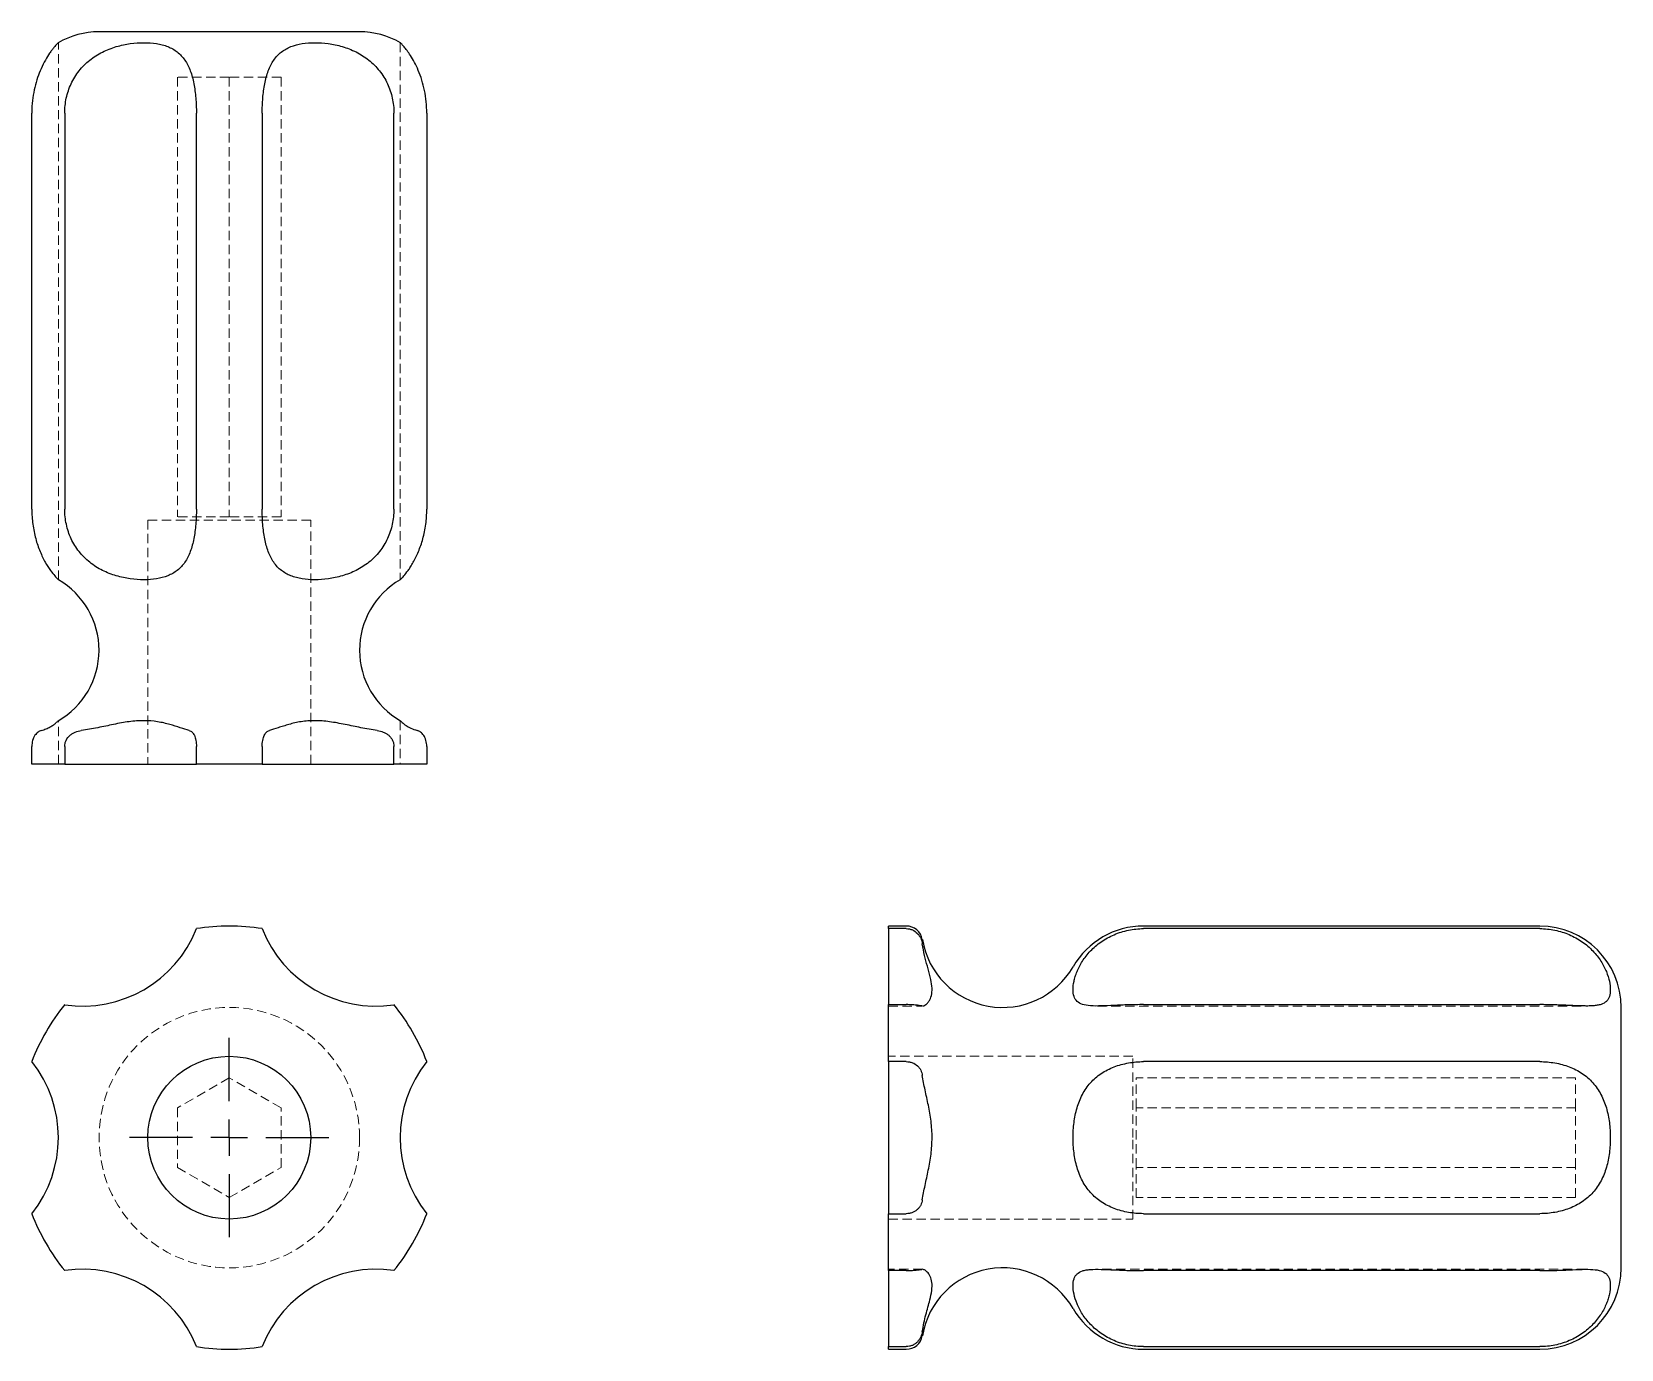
# Model space of a CAD drawing. Header units: millimetres. Extents: x 56 to 273, y 28 to 208.
import ezdxf

# ---------------------------------------------------------------- set-up
doc = ezdxf.new("R2010")
doc.units = ezdxf.units.MM
doc.linetypes.add('HIDDEN', pattern=[1.905, 1.27, -0.635])
doc.layers.add('10', color=7, linetype='Continuous')

# ---------------------------------------------------------------- blocks, each defined once
blk = doc.blocks.new('SW_CENTERMARKSYMBOL_0')
at = {"layer": '10', "color": 0}
for p, q in [((0, 5), (0, 13.61)), ((0, 0), (0, 2.5)), ((-5, 0), (-13.61, 0)), ((0, 0), (-2.5, 0)), ((0, 0), (0, -2.5)), ((0, 0), (2.5, 0)), ((5, 0), (13.61, 0)), ((0, -5), (0, -13.61))]:
    blk.add_line(p, q, dxfattribs=at)

msp = doc.modelspace()

# ---------------------------------------------------------------- linework, layer by layer
at = {"color": 7, "linetype": 'HIDDEN', "lineweight": 18}
for p, q in [((59.67, 133.18), (59.67, 206.49)), ((106.33, 206.49), (106.33, 133.18)), ((83, 201.78), (75.94, 201.78)), ((75.94, 201.78), (75.94, 141.78)), ((90.06, 201.78), (83, 201.78)), ((83, 201.78), (83, 141.78)), ((90.06, 201.78), (90.06, 141.78)), ((94.11, 141.33), (71.89, 141.33)), ((71.89, 141.33), (71.89, 108)), ((83, 141.78), (75.94, 141.78)), ((90.06, 141.78), (83, 141.78)), ((94.11, 108), (94.11, 141.33)), ((59.67, 108), (59.67, 113.9)), ((106.33, 113.9), (106.33, 108)), ((173, 74.97), (177.63, 74.97)), ((177.63, 74.97), (177.63, 74.97)), ((201.49, 74.97), (268.2, 74.97)), ((206.33, 68.11), (173, 68.11)), ((206.33, 57), (206.33, 68.11)), ((83, 65.15), (75.94, 61.07)), ((90.06, 61.07), (83, 65.15)), ((206.78, 61.07), (206.78, 65.15)), ((266.78, 65.15), (206.78, 65.15)), ((266.78, 61.07), (266.78, 65.15)), ((75.94, 61.07), (75.94, 52.93)), ((90.06, 52.93), (90.06, 61.07)), ((266.78, 61.07), (206.78, 61.07)), ((206.78, 52.93), (206.78, 61.07)), ((266.78, 52.93), (266.78, 61.07)), ((206.33, 45.89), (206.33, 57)), ((75.94, 52.93), (83, 48.85)), ((83, 48.85), (90.06, 52.93)), ((266.78, 52.93), (206.78, 52.93)), ((206.78, 48.85), (206.78, 52.93)), ((266.78, 48.85), (266.78, 52.93)), ((266.78, 48.85), (206.78, 48.85)), ((173, 45.89), (206.33, 45.89)), ((177.63, 39.03), (173, 39.03)), ((201.5, 39.03), (201.49, 39.03)), ((268.2, 39.03), (201.5, 39.03)), ((268.2, 39.03), (268.2, 39.03))]:
    msp.add_line(p, q, dxfattribs=at)
at = {"color": 7, "linetype": 'Continuous', "lineweight": 25}
for p, q in [((100.78, 208), (65.22, 208)), ((56.04, 142.8), (56.04, 196.89)), ((60.53, 196.89), (60.53, 142.8)), ((78.51, 142.8), (78.51, 196.89)), ((87.49, 196.89), (87.49, 142.8)), ((105.47, 142.8), (105.47, 196.89)), ((109.96, 196.89), (109.96, 142.8)), ((56.04, 108), (56.04, 110.41)), ((60.53, 110.41), (60.53, 108)), ((78.51, 108), (78.51, 110.41)), ((87.49, 110.41), (87.49, 108)), ((105.47, 108), (105.47, 110.41)), ((109.96, 110.41), (109.96, 108)), ((60.53, 108), (56.04, 108)), ((60.53, 108), (78.51, 108)), ((87.49, 108), (78.51, 108)), ((87.49, 108), (105.47, 108)), ((109.96, 108), (105.47, 108)), ((175.41, 85.89), (173, 85.89)), ((173, 85.54), (173, 85.89)), ((175.41, 85.54), (173, 85.54)), ((173, 85.54), (173, 75.16)), ((261.89, 85.89), (207.8, 85.89)), ((261.89, 85.54), (207.8, 85.54)), ((173, 67.38), (173, 75.16)), ((173, 75.16), (175.41, 75.16)), ((177.6, 74.98), (177.63, 74.98)), ((207.8, 75.16), (261.89, 75.16)), ((273, 57), (273, 74.78)), ((173, 67.38), (173, 46.62)), ((175.41, 67.38), (173, 67.38)), ((261.89, 67.38), (207.8, 67.38)), ((273, 39.22), (273, 57)), ((173, 46.62), (175.41, 46.62)), ((173, 38.84), (173, 46.62)), ((207.8, 46.62), (261.89, 46.62)), ((175.41, 38.84), (173, 38.84)), ((173, 38.84), (173, 28.46)), ((177.63, 39.02), (177.6, 39.02)), ((261.89, 38.84), (207.8, 38.84)), ((173, 28.46), (175.41, 28.46)), ((173, 28.11), (173, 28.46)), ((207.8, 28.46), (261.89, 28.46)), ((173, 28.11), (175.41, 28.11)), ((207.8, 28.11), (261.89, 28.11))]:
    msp.add_line(p, q, dxfattribs=at)
at = {"color": 7, "linetype": 'HIDDEN', "lineweight": 18}
msp.add_circle((83, 57), 17.78, dxfattribs=at)
at = {"color": 7, "linetype": 'Continuous', "lineweight": 25}
msp.add_circle((83, 57), 11.11, dxfattribs=at)
for centre, radius, start, end in [((65.22, 196.89), 11.11, 90, 120.1724), ((100.78, 196.89), 11.11, 59.8288, 90), ((54.11, 123.56), 11.11, 299.7572, 60), ((111.89, 123.56), 11.11, 120, 240.2366), ((63, 91.64), 16.67, 261.4815, 338.5185), ((83, 57), 28.89, 81.0565, 98.9435), ((103, 91.64), 16.67, 201.4815, 278.5185), ((175.41, 83.67), 2.22, 9.5941, 90), ((207.8, 74.78), 11.11, 90, 150), ((261.89, 74.78), 11.11, 0, 90), ((188.56, 85.89), 11.11, 189.5941, 330), ((83, 57), 28.89, 141.0565, 158.9435), ((83, 57), 28.89, 21.0565, 38.9435), ((43, 57), 16.67, 321.4815, 38.5185), ((123, 57), 16.67, 141.4815, 218.5185), ((83, 57), 28.89, 201.0565, 218.9435), ((83, 57), 28.89, 321.0565, 338.9435), ((188.56, 28.11), 11.11, 30, 170.4059), ((261.89, 39.22), 11.11, 270, 0), ((63, 22.36), 16.67, 21.4815, 98.5185), ((103, 22.36), 16.67, 81.4815, 158.5185), ((207.8, 39.22), 11.11, 210, 270), ((83, 57), 28.89, 261.0565, 278.9435), ((175.41, 30.33), 2.22, 270, 350.4059)]:
    msp.add_arc(centre, radius, start, end, dxfattribs=at)
for points, knots in [([(59.64, 206.49), (59.65, 206.49), (59.67, 206.51), (59.48, 206.33), (59.16, 205.97), (58.79, 205.51), (58.4, 204.98), (57.89, 204.17), (57.32, 203.04), (56.82, 201.76), (56.43, 200.43), (56.16, 198.98), (56.05, 197.78), (56.04, 197.08), (56.04, 196.89)], [0, 0, 0, 0, 0.045194, 0.158684, 0.275692, 0.336528, 0.397352, 0.498297, 0.603099, 0.69159, 0.782569, 0.872756, 0.965314, 1, 1, 1, 1]), ([(60.53, 196.89), (60.53, 197.59), (60.61, 198.27), (60.9, 199.61), (61.12, 200.28), (61.71, 201.53), (62.06, 202.11), (62.93, 203.21), (63.41, 203.69), (64.49, 204.55), (65.08, 204.93), (66.3, 205.54), (66.93, 205.78), (68.22, 206.16), (68.86, 206.29), (70.12, 206.47), (70.74, 206.51), (71.93, 206.51), (72.51, 206.47), (73.33, 206.34), (73.6, 206.28), (74.11, 206.15), (74.36, 206.07), (75.07, 205.79), (75.5, 205.55), (76.09, 205.09), (76.28, 204.92), (76.62, 204.55), (76.78, 204.35), (77.07, 203.92), (77.21, 203.69), (77.46, 203.21), (77.57, 202.94), (77.88, 202.13), (78.04, 201.54), (78.22, 200.6), (78.27, 200.28), (78.36, 199.62), (78.4, 199.29), (78.45, 198.62), (78.47, 198.28), (78.5, 197.59), (78.51, 197.24), (78.51, 196.89)], [0, 0, 0, 0, 0.0625, 0.0625, 0.125, 0.125, 0.1875, 0.1875, 0.25, 0.25, 0.3125, 0.3125, 0.375, 0.375, 0.4375, 0.4375, 0.5, 0.5, 0.5625, 0.5625, 0.59375, 0.59375, 0.625, 0.625, 0.6875, 0.6875, 0.71875, 0.71875, 0.75, 0.75, 0.78125, 0.78125, 0.8125, 0.8125, 0.875, 0.875, 0.90625, 0.90625, 0.9375, 0.9375, 0.96875, 0.96875, 1, 1, 1, 1]), ([(87.49, 196.89), (87.49, 197.59), (87.52, 198.27), (87.63, 199.61), (87.72, 200.28), (87.96, 201.53), (88.12, 202.11), (88.52, 203.21), (88.77, 203.69), (89.36, 204.55), (89.71, 204.93), (90.49, 205.54), (90.93, 205.78), (91.89, 206.16), (92.4, 206.29), (93.49, 206.47), (94.08, 206.51), (95.27, 206.51), (95.88, 206.47), (96.83, 206.34), (97.15, 206.28), (97.79, 206.15), (98.11, 206.07), (99.06, 205.79), (99.69, 205.55), (100.61, 205.09), (100.91, 204.92), (101.49, 204.55), (101.77, 204.35), (102.3, 203.92), (102.56, 203.69), (103.05, 203.21), (103.28, 202.94), (103.93, 202.13), (104.29, 201.54), (104.73, 200.6), (104.86, 200.28), (105.08, 199.62), (105.17, 199.29), (105.32, 198.62), (105.38, 198.28), (105.45, 197.59), (105.47, 197.24), (105.47, 196.89)], [0, 0, 0, 0, 0.0625, 0.0625, 0.125, 0.125, 0.1875, 0.1875, 0.25, 0.25, 0.3125, 0.3125, 0.375, 0.375, 0.4375, 0.4375, 0.5, 0.5, 0.5625, 0.5625, 0.59375, 0.59375, 0.625, 0.625, 0.6875, 0.6875, 0.71875, 0.71875, 0.75, 0.75, 0.78125, 0.78125, 0.8125, 0.8125, 0.875, 0.875, 0.90625, 0.90625, 0.9375, 0.9375, 0.96875, 0.96875, 1, 1, 1, 1]), ([(109.96, 196.89), (109.94, 197.41), (109.91, 198.45), (109.67, 199.98), (109.3, 201.43), (108.82, 202.73), (108.28, 203.86), (107.75, 204.76), (107.25, 205.46), (106.84, 205.98), (106.53, 206.32), (106.35, 206.5), (106.35, 206.49), (106.36, 206.49)], [0, 0, 0, 0, 0.093566, 0.18973, 0.283319, 0.379765, 0.470674, 0.564419, 0.652397, 0.742599, 0.837541, 0.93452, 1, 1, 1, 1]), ([(56.04, 142.8), (56.04, 142.1), (56.09, 141.42), (56.27, 140.08), (56.4, 139.41), (56.74, 138.17), (56.95, 137.58), (57.4, 136.49), (57.64, 136), (58.12, 135.14), (58.37, 134.76), (58.8, 134.15), (59, 133.91), (59.33, 133.53), (59.45, 133.4), (59.62, 133.22), (59.67, 133.18), (59.67, 133.18)], [0, 0, 0, 0, 0.125, 0.125, 0.25, 0.25, 0.375, 0.375, 0.5, 0.5, 0.625, 0.625, 0.75, 0.75, 0.875, 0.875, 1, 1, 1, 1]), ([(71.33, 133.18), (70.73, 133.18), (70.11, 133.22), (69.17, 133.35), (68.86, 133.41), (68.22, 133.54), (67.89, 133.62), (66.93, 133.91), (66.31, 134.15), (65.39, 134.6), (65.1, 134.77), (64.51, 135.14), (64.23, 135.34), (63.42, 135.99), (62.94, 136.47), (62.29, 137.29), (62.09, 137.58), (61.73, 138.16), (61.56, 138.47), (61.27, 139.09), (61.14, 139.41), (60.92, 140.07), (60.83, 140.41), (60.61, 141.42), (60.53, 142.1), (60.53, 142.8)], [0, 0, 0, 0, 0.125, 0.125, 0.1875, 0.1875, 0.25, 0.25, 0.375, 0.375, 0.4375, 0.4375, 0.5, 0.5, 0.625, 0.625, 0.6875, 0.6875, 0.75, 0.75, 0.8125, 0.8125, 0.875, 0.875, 1, 1, 1, 1]), ([(78.51, 142.8), (78.51, 142.1), (78.48, 141.42), (78.37, 140.08), (78.28, 139.41), (78.04, 138.17), (77.88, 137.58), (77.48, 136.49), (77.23, 136), (76.64, 135.14), (76.3, 134.76), (75.51, 134.15), (75.08, 133.91), (74.12, 133.53), (73.61, 133.4), (72.52, 133.22), (71.94, 133.18), (71.33, 133.18)], [0, 0, 0, 0, 0.125, 0.125, 0.25, 0.25, 0.375, 0.375, 0.5, 0.5, 0.625, 0.625, 0.75, 0.75, 0.875, 0.875, 1, 1, 1, 1]), ([(94.67, 133.18), (94.06, 133.18), (93.49, 133.22), (92.68, 133.35), (92.41, 133.41), (91.9, 133.54), (91.64, 133.62), (90.93, 133.91), (90.5, 134.15), (89.91, 134.6), (89.73, 134.77), (89.38, 135.14), (89.22, 135.34), (88.77, 135.99), (88.53, 136.47), (88.22, 137.29), (88.13, 137.58), (87.97, 138.16), (87.9, 138.47), (87.78, 139.09), (87.73, 139.41), (87.64, 140.07), (87.6, 140.41), (87.52, 141.42), (87.49, 142.1), (87.49, 142.8)], [0, 0, 0, 0, 0.125, 0.125, 0.1875, 0.1875, 0.25, 0.25, 0.375, 0.375, 0.4375, 0.4375, 0.5, 0.5, 0.625, 0.625, 0.6875, 0.6875, 0.75, 0.75, 0.8125, 0.8125, 0.875, 0.875, 1, 1, 1, 1]), ([(105.47, 142.8), (105.47, 142.1), (105.39, 141.42), (105.1, 140.08), (104.88, 139.41), (104.3, 138.17), (103.94, 137.58), (103.08, 136.49), (102.59, 136), (101.52, 135.14), (100.93, 134.76), (99.71, 134.15), (99.08, 133.91), (97.79, 133.53), (97.15, 133.4), (95.89, 133.22), (95.27, 133.18), (94.67, 133.18)], [0, 0, 0, 0, 0.125, 0.125, 0.25, 0.25, 0.375, 0.375, 0.5, 0.5, 0.625, 0.625, 0.75, 0.75, 0.875, 0.875, 1, 1, 1, 1]), ([(106.33, 133.18), (106.33, 133.18), (106.38, 133.22), (106.5, 133.35), (106.56, 133.41), (106.68, 133.54), (106.75, 133.62), (107, 133.91), (107.19, 134.15), (107.52, 134.6), (107.63, 134.77), (107.87, 135.14), (107.99, 135.34), (108.35, 135.99), (108.59, 136.47), (108.93, 137.29), (109.04, 137.58), (109.24, 138.16), (109.34, 138.47), (109.51, 139.09), (109.58, 139.41), (109.72, 140.07), (109.78, 140.41), (109.91, 141.42), (109.96, 142.1), (109.96, 142.8)], [0, 0, 0, 0, 0.125, 0.125, 0.1875, 0.1875, 0.25, 0.25, 0.375, 0.375, 0.4375, 0.4375, 0.5, 0.5, 0.625, 0.625, 0.6875, 0.6875, 0.75, 0.75, 0.8125, 0.8125, 0.875, 0.875, 1, 1, 1, 1]), ([(57.33, 112.6), (57.56, 112.67), (58.01, 112.8), (58.56, 113.08), (59.01, 113.37), (59.4, 113.67), (59.65, 113.91), (59.64, 113.9), (59.63, 113.9)], [0, 0, 0, 0, 0.15461, 0.309271, 0.468387, 0.627476, 0.861375, 1, 1, 1, 1]), ([(77.53, 112.6), (77.16, 112.7), (76.76, 112.83), (75.87, 113.12), (75.39, 113.27), (74.36, 113.56), (73.8, 113.69), (72.62, 113.88), (72, 113.93), (71.02, 113.93), (70.69, 113.92), (70.01, 113.87), (69.67, 113.84), (68.63, 113.7), (67.93, 113.57), (66.85, 113.35), (66.49, 113.27), (65.76, 113.12), (65.4, 113.05), (64.3, 112.83), (63.56, 112.7), (62.8, 112.6)], [0, 0, 0, 0, 0.125, 0.125, 0.25, 0.25, 0.375, 0.375, 0.5, 0.5, 0.5625, 0.5625, 0.625, 0.625, 0.75, 0.75, 0.8125, 0.8125, 0.875, 0.875, 1, 1, 1, 1]), ([(103.2, 112.6), (102.44, 112.7), (101.7, 112.83), (100.25, 113.12), (99.53, 113.27), (98.1, 113.56), (97.38, 113.69), (96, 113.88), (95.33, 113.93), (94.36, 113.93), (94.03, 113.92), (93.4, 113.87), (93.1, 113.84), (92.21, 113.7), (91.66, 113.57), (90.88, 113.35), (90.63, 113.27), (90.14, 113.12), (89.91, 113.05), (89.24, 112.83), (88.84, 112.7), (88.47, 112.6)], [0, 0, 0, 0, 0.125, 0.125, 0.25, 0.25, 0.375, 0.375, 0.5, 0.5, 0.5625, 0.5625, 0.625, 0.625, 0.75, 0.75, 0.8125, 0.8125, 0.875, 0.875, 1, 1, 1, 1]), ([(106.37, 113.9), (106.36, 113.91), (106.33, 113.93), (106.58, 113.69), (107.06, 113.31), (107.75, 112.89), (108.36, 112.7), (108.67, 112.6)], [0, 0, 0, 0, 0.101878, 0.335953, 0.57546, 0.786329, 1, 1, 1, 1]), ([(57.33, 112.6), (57.19, 112.56), (57.04, 112.49), (56.82, 112.33), (56.74, 112.26), (56.6, 112.11), (56.54, 112.03), (56.41, 111.84), (56.35, 111.73), (56.24, 111.5), (56.2, 111.38), (56.12, 111.12), (56.09, 110.98), (56.05, 110.7), (56.04, 110.56), (56.04, 110.41)], [0, 0, 0, 0, 0.25, 0.25, 0.375, 0.375, 0.5, 0.5, 0.625, 0.625, 0.75, 0.75, 0.875, 0.875, 1, 1, 1, 1]), ([(60.53, 110.41), (60.53, 110.55), (60.55, 110.7), (60.61, 110.98), (60.66, 111.12), (60.84, 111.51), (61.02, 111.74), (61.34, 112.03), (61.46, 112.11), (61.71, 112.26), (61.83, 112.33), (62.23, 112.49), (62.52, 112.56), (62.8, 112.6)], [0, 0, 0, 0, 0.125, 0.125, 0.25, 0.25, 0.5, 0.5, 0.625, 0.625, 0.75, 0.75, 1, 1, 1, 1]), ([(77.53, 112.6), (77.67, 112.56), (77.8, 112.49), (77.98, 112.33), (78.04, 112.26), (78.14, 112.11), (78.19, 112.03), (78.28, 111.84), (78.32, 111.73), (78.39, 111.5), (78.41, 111.38), (78.46, 111.12), (78.48, 110.98), (78.5, 110.7), (78.51, 110.56), (78.51, 110.41)], [0, 0, 0, 0, 0.25, 0.25, 0.375, 0.375, 0.5, 0.5, 0.625, 0.625, 0.75, 0.75, 0.875, 0.875, 1, 1, 1, 1]), ([(87.49, 110.41), (87.49, 110.55), (87.5, 110.7), (87.52, 110.98), (87.54, 111.12), (87.61, 111.51), (87.68, 111.74), (87.81, 112.03), (87.86, 112.11), (87.96, 112.26), (88.02, 112.33), (88.2, 112.49), (88.33, 112.56), (88.47, 112.6)], [0, 0, 0, 0, 0.125, 0.125, 0.25, 0.25, 0.5, 0.5, 0.625, 0.625, 0.75, 0.75, 1, 1, 1, 1]), ([(103.2, 112.6), (103.48, 112.56), (103.76, 112.49), (104.16, 112.33), (104.29, 112.26), (104.54, 112.11), (104.65, 112.03), (104.87, 111.84), (104.97, 111.73), (105.14, 111.5), (105.22, 111.38), (105.34, 111.12), (105.39, 110.98), (105.45, 110.7), (105.47, 110.56), (105.47, 110.41)], [0, 0, 0, 0, 0.25, 0.25, 0.375, 0.375, 0.5, 0.5, 0.625, 0.625, 0.75, 0.75, 0.875, 0.875, 1, 1, 1, 1]), ([(109.96, 110.41), (109.96, 110.55), (109.95, 110.7), (109.91, 110.98), (109.88, 111.12), (109.77, 111.51), (109.66, 111.74), (109.47, 112.03), (109.4, 112.11), (109.26, 112.26), (109.18, 112.33), (108.96, 112.49), (108.81, 112.56), (108.67, 112.6)], [0, 0, 0, 0, 0.125, 0.125, 0.25, 0.25, 0.5, 0.5, 0.625, 0.625, 0.75, 0.75, 1, 1, 1, 1]), ([(175.41, 85.54), (175.55, 85.54), (175.7, 85.52), (175.98, 85.46), (176.12, 85.42), (176.51, 85.25), (176.74, 85.08), (177.03, 84.78), (177.11, 84.68), (177.26, 84.45), (177.33, 84.34), (177.49, 83.98), (177.56, 83.73), (177.6, 83.48)], [0, 0, 0, 0, 0.125, 0.125, 0.25, 0.25, 0.5, 0.5, 0.625, 0.625, 0.75, 0.75, 1, 1, 1, 1]), ([(198.18, 77.21), (198.18, 77.56), (198.22, 77.94), (198.35, 78.55), (198.41, 78.77), (198.54, 79.21), (198.62, 79.44), (198.91, 80.13), (199.15, 80.61), (199.6, 81.32), (199.77, 81.56), (200.14, 82.03), (200.34, 82.27), (200.99, 82.94), (201.47, 83.36), (202.29, 83.93), (202.58, 84.11), (203.16, 84.43), (203.47, 84.58), (204.09, 84.85), (204.41, 84.97), (205.07, 85.17), (205.41, 85.26), (206.42, 85.47), (207.1, 85.54), (207.8, 85.54)], [0, 0, 0, 0, 0.125, 0.125, 0.1875, 0.1875, 0.25, 0.25, 0.375, 0.375, 0.4375, 0.4375, 0.5, 0.5, 0.625, 0.625, 0.6875, 0.6875, 0.75, 0.75, 0.8125, 0.8125, 0.875, 0.875, 1, 1, 1, 1]), ([(261.89, 85.54), (262.59, 85.54), (263.27, 85.47), (264.61, 85.19), (265.28, 84.99), (266.53, 84.45), (267.11, 84.13), (268.21, 83.37), (268.69, 82.95), (269.55, 82.05), (269.93, 81.57), (270.54, 80.61), (270.78, 80.13), (271.16, 79.2), (271.29, 78.76), (271.47, 77.93), (271.51, 77.55), (271.51, 76.86), (271.47, 76.55), (271.34, 76.15), (271.28, 76.03), (271.15, 75.81), (271.07, 75.7), (270.79, 75.43), (270.55, 75.3), (270.09, 75.14), (269.92, 75.1), (269.55, 75.04), (269.35, 75.02), (268.92, 74.99), (268.69, 74.98), (268.21, 74.97), (267.94, 74.98), (267.13, 74.99), (266.54, 75.02), (265.6, 75.06), (265.28, 75.08), (264.62, 75.1), (264.29, 75.12), (263.62, 75.14), (263.28, 75.14), (262.59, 75.16), (262.24, 75.16), (261.89, 75.16)], [0, 0, 0, 0, 0.0625, 0.0625, 0.125, 0.125, 0.1875, 0.1875, 0.25, 0.25, 0.3125, 0.3125, 0.375, 0.375, 0.4375, 0.4375, 0.5, 0.5, 0.5625, 0.5625, 0.59375, 0.59375, 0.625, 0.625, 0.6875, 0.6875, 0.71875, 0.71875, 0.75, 0.75, 0.78125, 0.78125, 0.8125, 0.8125, 0.875, 0.875, 0.90625, 0.90625, 0.9375, 0.9375, 0.96875, 0.96875, 1, 1, 1, 1]), ([(177.73, 75), (177.76, 75), (177.85, 75.02), (178.08, 75.16), (178.37, 75.42), (178.68, 75.88), (178.93, 76.59), (178.95, 77.64), (178.7, 78.93), (178.31, 80.34), (177.89, 81.85), (177.7, 82.93), (177.6, 83.48)], [0, 0, 0, 0, 0.03075, 0.111988, 0.195567, 0.279131, 0.401991, 0.528313, 0.651247, 0.777035, 0.887782, 1, 1, 1, 1]), ([(207.8, 75.16), (207.1, 75.16), (206.42, 75.15), (205.08, 75.11), (204.41, 75.08), (203.17, 75.02), (202.58, 75), (201.49, 74.97), (201, 74.97), (200.14, 75.03), (199.76, 75.09), (199.15, 75.29), (198.91, 75.43), (198.53, 75.79), (198.4, 76.02), (198.22, 76.55), (198.18, 76.86), (198.18, 77.21)], [0, 0, 0, 0, 0.125, 0.125, 0.25, 0.25, 0.375, 0.375, 0.5, 0.5, 0.625, 0.625, 0.75, 0.75, 0.875, 0.875, 1, 1, 1, 1]), ([(177.6, 74.98), (177.56, 74.98), (177.49, 74.99), (177.33, 75.01), (177.26, 75.02), (177.11, 75.04), (177.03, 75.06), (176.84, 75.08), (176.73, 75.09), (176.5, 75.11), (176.38, 75.12), (176.12, 75.14), (175.98, 75.15), (175.7, 75.16), (175.56, 75.16), (175.41, 75.16)], [0, 0, 0, 0, 0.25, 0.25, 0.375, 0.375, 0.5, 0.5, 0.625, 0.625, 0.75, 0.75, 0.875, 0.875, 1, 1, 1, 1]), ([(175.41, 67.38), (175.55, 67.38), (175.7, 67.37), (175.98, 67.32), (176.12, 67.28), (176.51, 67.13), (176.74, 66.99), (177.03, 66.73), (177.11, 66.63), (177.26, 66.43), (177.33, 66.32), (177.49, 65.99), (177.56, 65.75), (177.6, 65.5)], [0, 0, 0, 0, 0.125, 0.125, 0.25, 0.25, 0.5, 0.5, 0.625, 0.625, 0.75, 0.75, 1, 1, 1, 1]), ([(198.18, 57), (198.18, 57.7), (198.22, 58.38), (198.35, 59.4), (198.41, 59.73), (198.54, 60.4), (198.62, 60.73), (198.91, 61.7), (199.15, 62.31), (199.6, 63.17), (199.77, 63.45), (200.14, 63.99), (200.34, 64.25), (200.99, 64.97), (201.47, 65.39), (202.29, 65.94), (202.58, 66.11), (203.16, 66.41), (203.47, 66.55), (204.09, 66.79), (204.41, 66.89), (205.07, 67.07), (205.41, 67.14), (206.42, 67.32), (207.1, 67.38), (207.8, 67.38)], [0, 0, 0, 0, 0.125, 0.125, 0.1875, 0.1875, 0.25, 0.25, 0.375, 0.375, 0.4375, 0.4375, 0.5, 0.5, 0.625, 0.625, 0.6875, 0.6875, 0.75, 0.75, 0.8125, 0.8125, 0.875, 0.875, 1, 1, 1, 1]), ([(261.89, 67.38), (262.59, 67.38), (263.27, 67.32), (264.61, 67.09), (265.28, 66.91), (266.53, 66.43), (267.11, 66.13), (268.21, 65.4), (268.69, 64.98), (269.55, 64.02), (269.93, 63.47), (270.54, 62.32), (270.78, 61.7), (271.16, 60.4), (271.29, 59.74), (271.47, 58.38), (271.51, 57.68), (271.51, 56.31), (271.47, 55.62), (271.34, 54.6), (271.28, 54.26), (271.15, 53.59), (271.07, 53.27), (270.79, 52.31), (270.55, 51.7), (270.09, 50.83), (269.92, 50.54), (269.55, 50.01), (269.35, 49.76), (268.92, 49.28), (268.69, 49.05), (268.21, 48.63), (267.94, 48.43), (267.13, 47.88), (266.54, 47.58), (265.6, 47.22), (265.28, 47.11), (264.62, 46.93), (264.29, 46.86), (263.62, 46.74), (263.28, 46.69), (262.59, 46.64), (262.24, 46.62), (261.89, 46.62)], [0, 0, 0, 0, 0.0625, 0.0625, 0.125, 0.125, 0.1875, 0.1875, 0.25, 0.25, 0.3125, 0.3125, 0.375, 0.375, 0.4375, 0.4375, 0.5, 0.5, 0.5625, 0.5625, 0.59375, 0.59375, 0.625, 0.625, 0.6875, 0.6875, 0.71875, 0.71875, 0.75, 0.75, 0.78125, 0.78125, 0.8125, 0.8125, 0.875, 0.875, 0.90625, 0.90625, 0.9375, 0.9375, 0.96875, 0.96875, 1, 1, 1, 1]), ([(177.6, 48.5), (177.7, 49.15), (177.83, 49.81), (178.12, 51.16), (178.27, 51.85), (178.56, 53.27), (178.69, 54.01), (178.88, 55.49), (178.93, 56.23), (178.93, 57.36), (178.92, 57.74), (178.87, 58.49), (178.84, 58.87), (178.7, 59.98), (178.57, 60.7), (178.35, 61.77), (178.27, 62.13), (178.12, 62.83), (178.05, 63.17), (177.83, 64.19), (177.7, 64.86), (177.6, 65.5)], [0, 0, 0, 0, 0.125, 0.125, 0.25, 0.25, 0.375, 0.375, 0.5, 0.5, 0.5625, 0.5625, 0.625, 0.625, 0.75, 0.75, 0.8125, 0.8125, 0.875, 0.875, 1, 1, 1, 1]), ([(207.8, 46.62), (207.1, 46.62), (206.42, 46.68), (205.08, 46.91), (204.41, 47.09), (203.17, 47.57), (202.58, 47.86), (201.49, 48.6), (201, 49.02), (200.14, 49.98), (199.76, 50.52), (199.15, 51.67), (198.91, 52.29), (198.53, 53.59), (198.4, 54.25), (198.22, 55.61), (198.18, 56.3), (198.18, 57)], [0, 0, 0, 0, 0.125, 0.125, 0.25, 0.25, 0.375, 0.375, 0.5, 0.5, 0.625, 0.625, 0.75, 0.75, 0.875, 0.875, 1, 1, 1, 1]), ([(177.6, 48.5), (177.56, 48.25), (177.49, 48.01), (177.33, 47.68), (177.26, 47.57), (177.11, 47.37), (177.03, 47.28), (176.84, 47.1), (176.73, 47.02), (176.5, 46.88), (176.38, 46.82), (176.12, 46.72), (175.98, 46.68), (175.7, 46.63), (175.56, 46.62), (175.41, 46.62)], [0, 0, 0, 0, 0.25, 0.25, 0.375, 0.375, 0.5, 0.5, 0.625, 0.625, 0.75, 0.75, 0.875, 0.875, 1, 1, 1, 1]), ([(175.41, 38.84), (175.55, 38.84), (175.7, 38.84), (175.98, 38.85), (176.12, 38.86), (176.51, 38.89), (176.74, 38.91), (177.03, 38.94), (177.11, 38.95), (177.26, 38.98), (177.33, 38.99), (177.49, 39.01), (177.56, 39.02), (177.6, 39.02)], [0, 0, 0, 0, 0.125, 0.125, 0.25, 0.25, 0.5, 0.5, 0.625, 0.625, 0.75, 0.75, 1, 1, 1, 1]), ([(177.6, 30.52), (177.67, 30.92), (177.8, 31.71), (178.08, 32.82), (178.37, 33.87), (178.68, 35.01), (178.93, 36.17), (178.95, 37.26), (178.7, 38.11), (178.31, 38.66), (177.94, 38.95), (177.79, 38.98), (177.73, 38.99)], [0, 0, 0, 0, 0.081002, 0.16203, 0.245392, 0.328741, 0.451282, 0.577277, 0.699893, 0.825355, 0.935815, 1, 1, 1, 1]), ([(198.18, 36.79), (198.18, 37.14), (198.22, 37.45), (198.35, 37.84), (198.41, 37.97), (198.54, 38.19), (198.62, 38.3), (198.91, 38.57), (199.15, 38.71), (199.6, 38.86), (199.77, 38.9), (200.14, 38.96), (200.34, 38.98), (200.99, 39.03), (201.47, 39.03), (202.29, 39.01), (202.58, 39), (203.16, 38.98), (203.47, 38.96), (204.09, 38.94), (204.41, 38.92), (205.07, 38.9), (205.41, 38.88), (206.42, 38.85), (207.1, 38.84), (207.8, 38.84)], [0, 0, 0, 0, 0.125, 0.125, 0.1875, 0.1875, 0.25, 0.25, 0.375, 0.375, 0.4375, 0.4375, 0.5, 0.5, 0.625, 0.625, 0.6875, 0.6875, 0.75, 0.75, 0.8125, 0.8125, 0.875, 0.875, 1, 1, 1, 1]), ([(261.89, 38.84), (262.59, 38.84), (263.27, 38.85), (264.61, 38.89), (265.28, 38.92), (266.53, 38.98), (267.11, 39), (268.21, 39.03), (268.69, 39.03), (269.55, 38.97), (269.93, 38.91), (270.54, 38.71), (270.78, 38.57), (271.16, 38.2), (271.29, 37.98), (271.47, 37.45), (271.51, 37.13), (271.51, 36.45), (271.47, 36.07), (271.34, 35.45), (271.28, 35.23), (271.15, 34.79), (271.07, 34.56), (270.79, 33.88), (270.55, 33.4), (270.09, 32.68), (269.92, 32.44), (269.55, 31.97), (269.35, 31.74), (268.92, 31.29), (268.69, 31.07), (268.21, 30.65), (267.94, 30.45), (267.13, 29.88), (266.54, 29.55), (265.6, 29.15), (265.28, 29.03), (264.62, 28.83), (264.29, 28.74), (263.62, 28.6), (263.28, 28.55), (262.59, 28.48), (262.24, 28.46), (261.89, 28.46)], [0, 0, 0, 0, 0.0625, 0.0625, 0.125, 0.125, 0.1875, 0.1875, 0.25, 0.25, 0.3125, 0.3125, 0.375, 0.375, 0.4375, 0.4375, 0.5, 0.5, 0.5625, 0.5625, 0.59375, 0.59375, 0.625, 0.625, 0.6875, 0.6875, 0.71875, 0.71875, 0.75, 0.75, 0.78125, 0.78125, 0.8125, 0.8125, 0.875, 0.875, 0.90625, 0.90625, 0.9375, 0.9375, 0.96875, 0.96875, 1, 1, 1, 1]), ([(207.8, 28.46), (207.1, 28.46), (206.42, 28.53), (205.08, 28.81), (204.41, 29.01), (203.17, 29.55), (202.58, 29.87), (201.49, 30.63), (201, 31.05), (200.14, 31.95), (199.76, 32.43), (199.15, 33.38), (198.91, 33.86), (198.53, 34.79), (198.4, 35.23), (198.22, 36.06), (198.18, 36.45), (198.18, 36.79)], [0, 0, 0, 0, 0.125, 0.125, 0.25, 0.25, 0.375, 0.375, 0.5, 0.5, 0.625, 0.625, 0.75, 0.75, 0.875, 0.875, 1, 1, 1, 1]), ([(177.6, 30.52), (177.56, 30.27), (177.49, 30.02), (177.33, 29.67), (177.26, 29.55), (177.11, 29.33), (177.03, 29.22), (176.84, 29.02), (176.73, 28.93), (176.5, 28.77), (176.38, 28.7), (176.12, 28.58), (175.98, 28.54), (175.7, 28.48), (175.56, 28.46), (175.41, 28.46)], [0, 0, 0, 0, 0.25, 0.25, 0.375, 0.375, 0.5, 0.5, 0.625, 0.625, 0.75, 0.75, 0.875, 0.875, 1, 1, 1, 1])]:
    msp.add_open_spline(points, degree=3, knots=knots, dxfattribs=at)

# ---------------------------------------------------------------- block references
at = {"layer": '10'}
msp.add_blockref('SW_CENTERMARKSYMBOL_0', (83, 57), dxfattribs=at)

doc.saveas('drawing.dxf')
